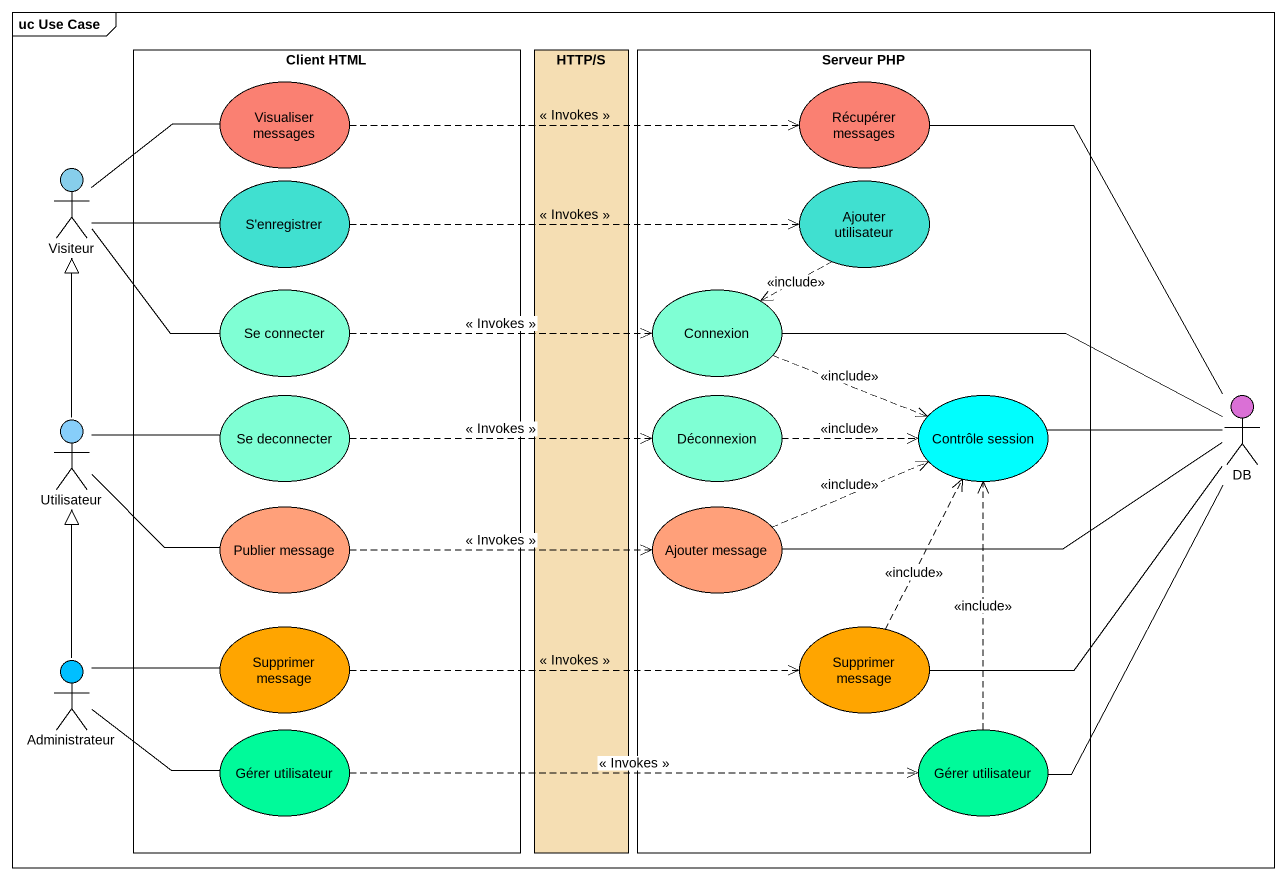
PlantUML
@startuml
mainframe uc Use Case
rectangle "Client HTML" as Client_HTML {
  usecase "Visualiser messages" as Visualiser_messages #FA8072
  usecase "S'enregistrer" as S_enregistrer #40E0D0
  usecase "Se connecter" as Se_connecter #7FFFD4
  usecase "Se deconnecter" as Se_deconnecter #7FFFD4
  usecase "Publier message" as Publier_message #FFA07A
  usecase "Supprimer message" as Supprimer_message #FFA500
  usecase "Gérer utilisateur" as Gérer_utilisateur #00FA9A
}
rectangle "HTTP/S" as HTTP_S #F5DEB3
rectangle "Serveur PHP" as Serveur_PHP {
  usecase "Récupérer messages" as Récupérer_messages #FA8072
  usecase "Ajouter utilisateur" as Ajouter_utilisateur #40E0D0
  usecase Connexion #7FFFD4
  usecase Déconnexion #7FFFD4
  usecase "Contrôle session" as Contrôle_session #00FEFE
  usecase "Ajouter message" as Ajouter_message #FFA07A
  usecase "Supprimer message" as Supprimer_message_2 #FFA500
  usecase "Gérer utilisateur" as Gérer_utilisateur_2 #00FA9A
}
actor Visiteur #87CEEB
actor Utilisateur #87CEFA
actor DB #DA70D6
actor Administrateur #00BFFF
Visualiser_messages .right.> Récupérer_messages : << Invokes >>
Récupérer_messages -- DB
Visiteur -right- Visualiser_messages
Visiteur -right- S_enregistrer
Visiteur -right- Se_connecter
S_enregistrer .right.> Ajouter_utilisateur : << Invokes >>
Ajouter_utilisateur ..> Connexion : <<include>>
Se_connecter .right.> Connexion : << Invokes >>
Connexion .right.> Contrôle_session : <<include>>
Connexion -right- DB
Utilisateur -up-|> Visiteur
Utilisateur -right- Se_deconnecter
Utilisateur -right- Publier_message
Se_deconnecter .right.> Déconnexion : << Invokes >>
Déconnexion .right.> Contrôle_session : <<include>>
Contrôle_session -right- DB
Publier_message .right.> Ajouter_message : << Invokes >>
Ajouter_message .right.> Contrôle_session : <<include>>
Ajouter_message -right- DB
Supprimer_message .right.> Supprimer_message_2 : << Invokes >>
Supprimer_message_2 .up.> Contrôle_session : <<include>>
Supprimer_message_2 -right- DB
Administrateur -up-|> Utilisateur
Administrateur -right- Supprimer_message
Administrateur -right- Gérer_utilisateur
Gérer_utilisateur .right.> Gérer_utilisateur_2 : << Invokes >>
Gérer_utilisateur_2 .up.> Contrôle_session : <<include>>
Gérer_utilisateur_2 -up- DB
@enduml
